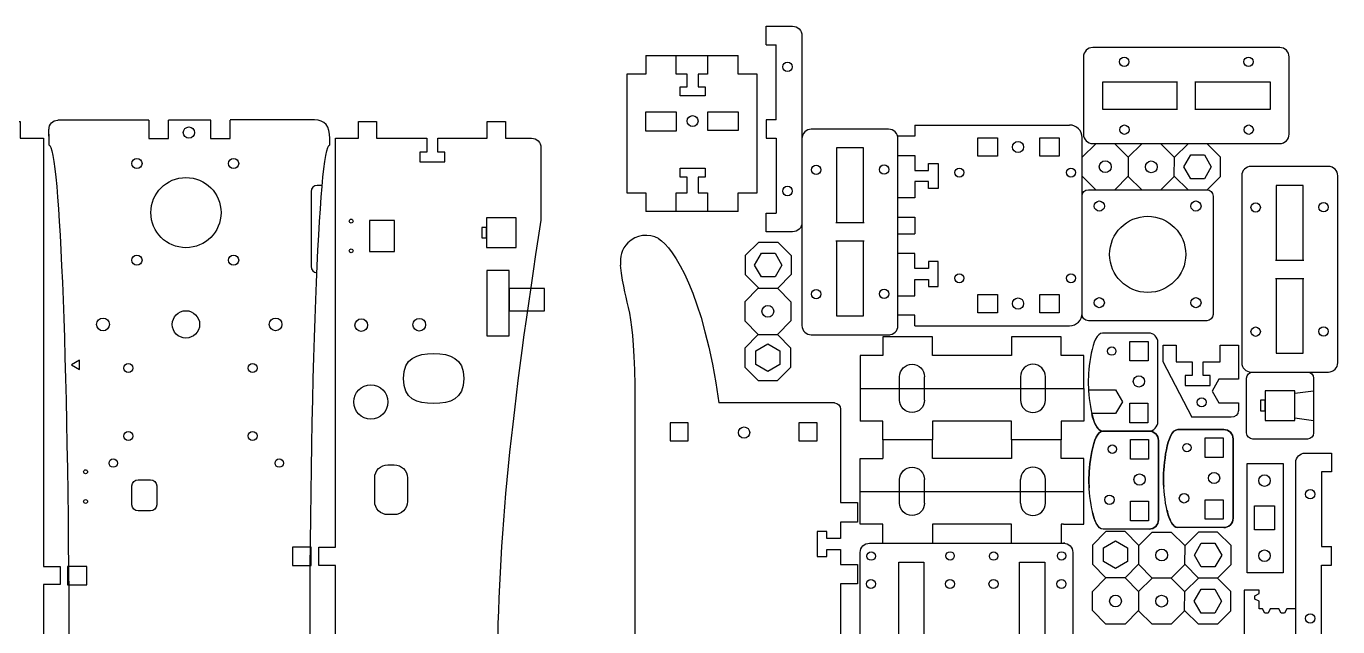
# Model space of a CAD drawing. Extents: x -194 to 677, y 303 to 810.
# Drawn here: x 252.9 to 673.6, y 617.4 to 810 of the extents above; entities that cross this region are included whole.
import ezdxf

# ---------------------------------------------------------------- set-up
doc = ezdxf.new("R2010")
doc.units = 0
doc.header["$MEASUREMENT"] = 0
doc.layers.add('LAYER_1', color=160, linetype='Continuous')

# ---------------------------------------------------------------- blocks, each defined once
blk = doc.blocks.new('AI9-BLK42')
at = {"layer": 'LAYER_1', "color": 7}
blk.add_line((0, -1.112077), (0, 1.112077), dxfattribs=at)
blk = doc.blocks.new('AI9-BLK40')
at = {"layer": 'LAYER_1', "color": 7}
blk.add_open_spline([(-1.41, -1.46), (-1.41, 0.2), (-0.25, 1.46), (1.41, 1.46)], degree=3, dxfattribs=at)
blk = doc.blocks.new('AI9-BLK39')
at = {"layer": 'LAYER_1', "color": 7}
blk.add_open_spline([(30.24, 172.13), (30.24, 172.13), (22.8, 172.13), (22.8, 172.13), (22.8, 172.13), (22.8, 172.13), (22.8, 172.13), (22.8, 172.13), (22.8, 177.52), (22.8, 177.52), (22.8, 177.52), (16.92, 177.52), (16.92, 177.52), (16.92, 177.52), (16.92, 172.15), (16.92, 172.15), (16.92, 172.15), (1.13, 172.13), (1.13, 172.13), (1.13, 172.13), (1.13, 167.7), (1.13, 167.7), (1.13, 167.7), (3.35, 167.7), (3.35, 167.7), (3.35, 167.7), (3.35, 164.57), (3.35, 164.57), (3.35, 164.57), (-4.65, 164.57), (-4.65, 164.57), (-4.65, 164.57), (-4.65, 167.7), (-4.65, 167.7), (-4.65, 167.7), (-2.43, 167.7), (-2.43, 167.7), (-2.43, 167.7), (-2.43, 172.13), (-2.43, 172.13), (-2.43, 172.13), (-18.61, 172.15), (-18.61, 172.15), (-18.61, 172.15), (-18.61, 177.52), (-18.61, 177.52), (-18.61, 177.52), (-24.38, 177.52), (-24.38, 177.52), (-24.38, 177.52), (-24.38, 172.13), (-24.38, 172.13), (-24.38, 172.13), (-32.63, 172.13), (-32.63, 172.13), (-32.63, 172.13), (-32.63, 172.13), (-32.63, 172.13), (-33.43, 172.13), (-34.19, 171.82), (-34.75, 171.26), (-35.32, 170.69), (-35.63, 169.93), (-35.63, 169.13), (-35.63, 169.13), (-35.63, 145.52), (-35.63, 145.52), (-16.96, 26.82), (-16.96, -26.86), (-35.63, -145.56), (-35.63, -145.56), (-35.63, -169.13), (-35.63, -169.13), (-35.63, -169.92), (-35.32, -170.69), (-34.75, -171.25), (-34.19, -171.81), (-33.43, -172.13), (-32.63, -172.13), (-32.63, -172.13), (-24.42, -172.13), (-24.42, -172.13), (-24.42, -172.13), (-24.42, -177.52), (-24.42, -177.52), (-24.42, -177.52), (-18.79, -177.52), (-18.79, -177.52), (-18.79, -177.52), (-18.79, -172.15), (-18.79, -172.15), (-18.79, -172.15), (-2.75, -172.13), (-2.75, -172.13), (-2.75, -172.13), (-2.75, -167.7), (-2.75, -167.7), (-2.75, -167.7), (-4.97, -167.7), (-4.97, -167.7), (-4.97, -167.7), (-4.97, -164.57), (-4.97, -164.57), (-4.97, -164.57), (3.03, -164.57), (3.03, -164.57), (3.03, -164.57), (3.03, -167.7), (3.03, -167.7), (3.03, -167.7), (0.81, -167.7), (0.81, -167.7), (0.81, -167.7), (0.81, -172.13), (0.81, -172.13), (0.81, -172.13), (16.99, -172.15), (16.99, -172.15), (16.99, -172.15), (16.99, -177.52), (16.99, -177.52), (16.99, -177.52), (22.76, -177.52), (22.76, -177.52), (22.76, -177.52), (22.76, -172.13), (22.76, -172.13), (22.76, -172.13), (30.26, -172.13), (30.26, -172.13), (30.26, -172.13), (30.26, -29.92), (30.26, -29.92), (30.26, -29.92), (30.24, -29.92), (30.24, -29.92), (30.24, -29.92), (35.63, -29.92), (35.63, -29.92), (35.63, -29.92), (35.63, -24.03), (35.63, -24.03), (35.63, -24.03), (30.27, -24.03), (30.27, -24.03), (30.27, -24.03), (30.24, 1.03), (30.24, 1.03), (30.24, 1.03), (25.82, 1.03), (25.82, 1.03), (25.82, 1.03), (25.82, -1.19), (25.82, -1.19), (25.82, -1.19), (22.68, -1.19), (22.68, -1.19), (22.68, -1.19), (22.68, 6.81), (22.68, 6.81), (22.68, 6.81), (25.82, 6.81), (25.82, 6.81), (25.82, 6.81), (25.82, 4.59), (25.82, 4.59), (25.82, 4.59), (30.24, 4.59), (30.24, 4.59), (30.24, 4.59), (30.27, 28.98), (30.27, 28.98), (30.27, 28.98), (35.63, 28.98), (35.63, 28.98), (35.63, 28.98), (35.63, 34.74), (35.63, 34.74), (35.63, 34.74), (30.24, 34.74), (30.24, 34.74), (30.24, 34.74), (30.24, 172.13), (30.24, 172.13)], degree=3, knots=[0, 0, 0, 0, 1, 1, 1, 2, 2, 2, 3, 3, 3, 4, 4, 4, 5, 5, 5, 6, 6, 6, 7, 7, 7, 8, 8, 8, 9, 9, 9, 10, 10, 10, 11, 11, 11, 12, 12, 12, 13, 13, 13, 14, 14, 14, 15, 15, 15, 16, 16, 16, 17, 17, 17, 18, 18, 18, 19, 19, 19, 20, 20, 20, 21, 21, 21, 22, 22, 22, 23, 23, 23, 24, 24, 24, 25, 25, 25, 26, 26, 26, 27, 27, 27, 28, 28, 28, 29, 29, 29, 30, 30, 30, 31, 31, 31, 32, 32, 32, 33, 33, 33, 34, 34, 34, 35, 35, 35, 36, 36, 36, 37, 37, 37, 38, 38, 38, 39, 39, 39, 40, 40, 40, 41, 41, 41, 42, 42, 42, 43, 43, 43, 44, 44, 44, 45, 45, 45, 46, 46, 46, 47, 47, 47, 48, 48, 48, 49, 49, 49, 50, 50, 50, 51, 51, 51, 52, 52, 52, 53, 53, 53, 54, 54, 54, 55, 55, 55, 56, 56, 56, 57, 57, 57, 58, 58, 58, 59, 59, 59, 60, 60, 60, 61, 61, 61, 61], dxfattribs=at)
blk = doc.blocks.new('AI9-BLK38')
at = {"layer": 'LAYER_1', "color": 7}
blk.add_open_spline([(-30.26, 172.13), (-30.26, 172.13), (-22.91, 172.13), (-22.91, 172.13), (-22.91, 172.13), (-22.91, 177.51), (-22.91, 177.51), (-22.91, 177.51), (-17.15, 177.51), (-17.15, 177.51), (-17.15, 177.51), (-17.15, 172.15), (-17.15, 172.15), (-17.15, 172.15), (-0.96, 172.12), (-0.96, 172.12), (-0.96, 172.12), (-0.96, 167.7), (-0.96, 167.7), (-0.96, 167.7), (-3.19, 167.7), (-3.19, 167.7), (-3.19, 167.7), (-3.19, 164.56), (-3.19, 164.56), (-3.19, 164.56), (4.81, 164.56), (4.81, 164.56), (4.81, 164.56), (4.81, 167.7), (4.81, 167.7), (4.81, 167.7), (2.59, 167.7), (2.59, 167.7), (2.59, 167.7), (2.59, 172.13), (2.59, 172.13), (2.59, 172.13), (18.39, 172.15), (18.39, 172.15), (18.39, 172.15), (18.39, 177.51), (18.39, 177.51), (18.39, 177.51), (24.27, 177.51), (24.27, 177.51), (24.27, 177.51), (24.27, 172.13), (24.27, 172.13), (24.27, 172.13), (32.63, 172.13), (32.63, 172.13), (34.29, 172.13), (35.63, 170.78), (35.63, 169.13), (35.63, 169.13), (35.63, 145.8), (35.63, 145.8), (16.96, 27.09), (16.96, -26.57), (35.63, -145.27), (35.63, -145.27), (35.63, -169.13), (35.63, -169.13), (35.63, -170.78), (34.29, -172.13), (32.63, -172.13), (32.63, -172.13), (24.54, -172.13), (24.54, -172.13), (24.54, -172.13), (24.54, -177.51), (24.54, -177.51), (24.54, -177.51), (18.77, -177.51), (18.77, -177.51), (18.77, -177.51), (18.77, -172.15), (18.77, -172.15), (18.77, -172.15), (2.59, -172.12), (2.59, -172.12), (2.59, -172.12), (2.59, -167.7), (2.59, -167.7), (2.59, -167.7), (4.81, -167.7), (4.81, -167.7), (4.81, -167.7), (4.81, -164.56), (4.81, -164.56), (4.81, -164.56), (-3.19, -164.56), (-3.19, -164.56), (-3.19, -164.56), (-3.19, -167.7), (-3.19, -167.7), (-3.19, -167.7), (-0.96, -167.7), (-0.96, -167.7), (-0.96, -167.7), (-0.96, -172.13), (-0.96, -172.13), (-0.96, -172.13), (-16.76, -172.15), (-16.76, -172.15), (-16.76, -172.15), (-16.76, -177.51), (-16.76, -177.51), (-16.76, -177.51), (-22.64, -177.51), (-22.64, -177.51), (-22.64, -177.51), (-22.64, -172.13), (-22.64, -172.13), (-22.64, -172.13), (-30.26, -172.13), (-30.26, -172.13), (-30.26, -172.13), (-30.26, -23.01), (-30.26, -23.01), (-30.26, -23.01), (-30.24, -23.01), (-30.24, -23.01), (-30.24, -23.01), (-35.63, -23.01), (-35.63, -23.01), (-35.63, -23.01), (-35.63, -17.25), (-35.63, -17.25), (-35.63, -17.25), (-30.26, -17.25), (-30.26, -17.25), (-30.26, -17.25), (-30.24, 6.45), (-30.24, 6.45), (-30.24, 6.45), (-25.81, 6.45), (-25.81, 6.45), (-25.81, 6.45), (-25.81, 4.23), (-25.81, 4.23), (-25.81, 4.23), (-22.68, 4.23), (-22.68, 4.23), (-22.68, 4.23), (-22.68, 12.23), (-22.68, 12.23), (-22.68, 12.23), (-25.81, 12.23), (-25.81, 12.23), (-25.81, 12.23), (-25.81, 10.01), (-25.81, 10.01), (-25.81, 10.01), (-30.24, 10.01), (-30.24, 10.01), (-30.24, 10.01), (-30.26, 35.06), (-30.26, 35.06), (-30.26, 35.06), (-35.63, 35.06), (-35.63, 35.06), (-35.63, 35.06), (-35.63, 40.94), (-35.63, 40.94), (-35.63, 40.94), (-30.24, 40.94), (-30.24, 40.94), (-30.24, 40.94), (-30.24, 172.13), (-30.24, 172.13)], degree=3, knots=[0, 0, 0, 0, 1, 1, 1, 2, 2, 2, 3, 3, 3, 4, 4, 4, 5, 5, 5, 6, 6, 6, 7, 7, 7, 8, 8, 8, 9, 9, 9, 10, 10, 10, 11, 11, 11, 12, 12, 12, 13, 13, 13, 14, 14, 14, 15, 15, 15, 16, 16, 16, 17, 17, 17, 18, 18, 18, 19, 19, 19, 20, 20, 20, 21, 21, 21, 22, 22, 22, 23, 23, 23, 24, 24, 24, 25, 25, 25, 26, 26, 26, 27, 27, 27, 28, 28, 28, 29, 29, 29, 30, 30, 30, 31, 31, 31, 32, 32, 32, 33, 33, 33, 34, 34, 34, 35, 35, 35, 36, 36, 36, 37, 37, 37, 38, 38, 38, 39, 39, 39, 40, 40, 40, 41, 41, 41, 42, 42, 42, 43, 43, 43, 44, 44, 44, 45, 45, 45, 46, 46, 46, 47, 47, 47, 48, 48, 48, 49, 49, 49, 50, 50, 50, 51, 51, 51, 52, 52, 52, 53, 53, 53, 54, 54, 54, 55, 55, 55, 56, 56, 56, 57, 57, 57, 57], dxfattribs=at)
blk = doc.blocks.new('AI9-BLK37')
at = {"layer": 'LAYER_1', "color": 7}
blk.add_lwpolyline([(-3.146406, 2.924886), (-3.146406, -2.924886), (3.146406, -2.924886), (3.146406, 2.924886)], dxfattribs=at)
blk = doc.blocks.new('AI9-BLK36')
at = {"layer": 'LAYER_1', "color": 7}
blk.add_lwpolyline([(-3.128147, 2.924886), (-3.128147, -2.924886), (3.128147, -2.924886), (3.128147, 2.924886)], dxfattribs=at)
blk = doc.blocks.new('AI9-BLK33')
at = {"layer": 'LAYER_1', "color": 1}
for centre in [(0, 16.950559), (0, -16.950559)]:
    blk.add_circle(centre, 1.449868, dxfattribs=at)
blk = doc.blocks.new('AI9-BLK6')
at = {"layer": 'LAYER_1', "color": 1}
blk.add_open_spline([(0, 12.21), (-6.75, 12.21), (-12.21, 6.75), (-12.21, 0), (-12.21, -6.75), (-6.75, -12.21), (0, -12.21), (6.75, -12.21), (12.21, -6.75), (12.21, 0), (12.21, 6.75), (6.75, 12.21), (0, 12.21), (0, 12.21), (0, 12.21), (0, 12.21)], degree=3, knots=[0, 0, 0, 0, 1, 1, 1, 2, 2, 2, 3, 3, 3, 4, 4, 4, 5, 5, 5, 5], dxfattribs=at)
blk = doc.blocks.new('AI9-BLK5')
at = {"layer": 'LAYER_1', "color": 1}
blk.add_open_spline([(0, 1.63), (-0.9, 1.63), (-1.63, 0.9), (-1.63, 0), (-1.63, -0.9), (-0.9, -1.63), (0, -1.63), (0.9, -1.63), (1.63, -0.9), (1.63, 0), (1.63, 0.9), (0.9, 1.63), (0, 1.63), (0, 1.63), (0, 1.63), (0, 1.63)], degree=3, knots=[0, 0, 0, 0, 1, 1, 1, 2, 2, 2, 3, 3, 3, 4, 4, 4, 5, 5, 5, 5], dxfattribs=at)
blk = doc.blocks.new('AI9-BLK4')
at = {"layer": 'LAYER_1', "color": 1}
blk.add_open_spline([(0, 1.62), (-0.9, 1.62), (-1.62, 0.9), (-1.62, 0), (-1.62, -0.9), (-0.9, -1.62), (0, -1.62), (0.9, -1.62), (1.62, -0.9), (1.62, 0), (1.62, 0.9), (0.9, 1.62), (0, 1.62), (0, 1.62), (0, 1.62), (0, 1.62)], degree=3, knots=[0, 0, 0, 0, 1, 1, 1, 2, 2, 2, 3, 3, 3, 4, 4, 4, 5, 5, 5, 5], dxfattribs=at)
blk = doc.blocks.new('AI9-BLK3')
at = {"layer": 'LAYER_1', "color": 1}
blk.add_open_spline([(0, 1.62), (-0.9, 1.62), (-1.62, 0.9), (-1.62, 0), (-1.62, -0.9), (-0.9, -1.62), (0, -1.62), (0.9, -1.62), (1.62, -0.9), (1.62, 0), (1.62, 0.9), (0.9, 1.62), (0, 1.62), (0, 1.62), (0, 1.62), (0, 1.62)], degree=3, knots=[0, 0, 0, 0, 1, 1, 1, 2, 2, 2, 3, 3, 3, 4, 4, 4, 5, 5, 5, 5], dxfattribs=at)
blk = doc.blocks.new('AI9-BLK2')
at = {"layer": 'LAYER_1', "color": 1}
blk.add_open_spline([(0, 1.63), (-0.9, 1.63), (-1.63, 0.9), (-1.63, 0), (-1.63, -0.9), (-0.9, -1.63), (0, -1.63), (0.9, -1.63), (1.63, -0.9), (1.63, 0), (1.63, 0.9), (0.9, 1.63), (0, 1.63), (0, 1.63), (0, 1.63), (0, 1.63)], degree=3, knots=[0, 0, 0, 0, 1, 1, 1, 2, 2, 2, 3, 3, 3, 4, 4, 4, 5, 5, 5, 5], dxfattribs=at)

msp = doc.modelspace()

# ---------------------------------------------------------------- linework, layer by layer
at = {"layer": 'LAYER_1', "color": 7}
for p, q in [((490.29, 804.03), (493.48, 804.03)), ((493.48, 780.03), (493.48, 804.03)), ((501.76, 807.04), (501.76, 774)), ((451.69, 800.62), (481.28, 800.62)), ((292.25, 779.88), (263.05, 779.88)), ((312.1, 779.9), (298.54, 779.9)), ((345.39, 779.97), (318.35, 779.97)), ((490.29, 780.03), (490.29, 774.08)), ((493.48, 780.03), (490.3, 780.03)), ((537.92, 778.33), (537.92, 774.82)), ((537.92, 778.33), (587.63, 778.33)), ((260.22, 775.42), (260.22, 771.95)), ((537.92, 774.82), (532.57, 774.82)), ((490.29, 774.08), (493.48, 774.08)), ((591.65, 768.02), (595.98, 772.35)), ((602.1, 772.35), (606.43, 768.02)), ((606.43, 767.98), (610.76, 772.31)), ((616.88, 772.31), (621.21, 767.98)), ((621.29, 767.98), (625.62, 772.31)), ((631.74, 772.31), (636.07, 767.98)), ((606.43, 767.98), (606.43, 761.9)), ((621.21, 761.86), (621.29, 767.98)), ((636.07, 761.86), (636.07, 767.98)), ((595.98, 757.57), (591.65, 761.9)), ((606.43, 761.9), (602.1, 757.57)), ((610.76, 757.53), (606.43, 761.86)), ((621.21, 761.86), (616.88, 757.53)), ((625.62, 757.53), (621.29, 761.86)), ((636.07, 761.86), (631.74, 757.53)), ((347.87, 758.97), (346.29, 758.97)), ((481.28, 750.62), (481.28, 756.62)), ((481.28, 750.62), (451.69, 750.62)), ((490.29, 750.08), (493.48, 750.08)), ((532.57, 748.74), (537.92, 748.74)), ((537.92, 748.74), (537.92, 743.45)), ((532.57, 743.45), (537.92, 743.45)), ((483.56, 736.46), (483.56, 730.34)), ((487.89, 726.01), (483.56, 730.34)), ((483.44, 721.64), (483.44, 715.52)), ((487.77, 711.19), (483.44, 715.52)), ((537.92, 717.3), (532.57, 717.3)), ((537.92, 713.96), (537.92, 717.3)), ((483.44, 706.78), (487.77, 711.11)), ((487.77, 711.19), (493.89, 711.11)), ((483.44, 706.78), (483.44, 700.66)), ((527.66, 704.36), (520.42, 704.36)), ((520.42, 704.36), (520.42, 683.34)), ((487.77, 696.33), (483.44, 700.66)), ((487.77, 696.33), (493.89, 696.33)), ((512.18, 689.21), (475.08, 689.21)), ((514.16, 687.21), (514.16, 657.2)), ((641.74, 686.61), (641.76, 686.62)), ((527.66, 683.34), (520.42, 683.34)), ((671.65, 673.09), (671.65, 667.08)), ((520.42, 660.82), (592.18, 660.82)), ((605.41, 647.89), (599.29, 647.89)), ((605.41, 647.89), (609.74, 643.56)), ((624.56, 637.32), (624.64, 643.44)), ((639.42, 637.32), (639.42, 643.44)), ((671.65, 637.13), (671.65, 643.08)), ((609.74, 637.44), (605.41, 633.11)), ((624.56, 637.32), (620.23, 632.99)), ((628.97, 632.99), (624.64, 637.32)), ((639.42, 637.32), (635.1, 632.99)), ((514.18, 631.1), (514.18, 601.1)), ((605.41, 633.03), (599.29, 633.11)), ((605.41, 633.03), (609.74, 628.7)), ((609.74, 628.66), (614.07, 632.99)), ((620.19, 632.99), (614.11, 632.99)), ((620.19, 632.99), (624.52, 628.66)), ((624.6, 628.66), (628.93, 632.99)), ((635.06, 632.99), (628.97, 632.99)), ((635.06, 632.99), (639.38, 628.66)), ((609.74, 628.66), (609.74, 622.57)), ((624.52, 622.53), (624.6, 628.66)), ((639.38, 622.53), (639.38, 628.66))]:
    msp.add_line(p, q, dxfattribs=at)
at = {"layer": 'LAYER_1', "color": 1}
for p, q in [((622.14, 783.23), (622.14, 792.34)), ((628.02, 783.23), (628.02, 792.34)), ((521.72, 746.99), (512.61, 746.99)), ((521.72, 741.11), (512.61, 741.11)), ((653.68, 734.97), (662.79, 734.97)), ((653.68, 729.1), (662.79, 729.1)), ((571.84, 697.6), (571.84, 690.1)), ((520.42, 693.85), (592.18, 693.85)), ((659.88, 692.28), (665.89, 693.07)), ((659.88, 684.37), (665.89, 683.58))]:
    msp.add_line(p, q, dxfattribs=at)
at = {"layer": 'LAYER_1', "color": 158}
msp.add_line((643.66, 629.08), (643.66, 612.08), dxfattribs=at)
at = {"layer": 'LAYER_1', "color": 7}
for points in [[(451.69, 800.62), (451.69, 794.62), (445.61, 794.62), (445.61, 756.62), (451.69, 756.62), (451.69, 750.62)], [(471.44, 800.62), (471.44, 794.62), (468.47, 794.62), (468.47, 790.62), (470.69, 790.62), (470.69, 787.7), (468.47, 787.7), (468.47, 787.7), (464.91, 787.7), (464.91, 787.7), (462.69, 787.7), (462.69, 790.62), (464.91, 790.62), (464.91, 794.62), (461.42, 794.62), (461.42, 800.62)], [(481.28, 756.62), (487.44, 756.62), (487.44, 794.62), (481.28, 794.62), (481.28, 800.62)], [(493.48, 774.08), (493.48, 750.08), (493.48, 750.08)], [(532.57, 768.53), (532.57, 768.53), (537.92, 768.53), (537.92, 763.74), (542.36, 763.74), (542.36, 765.96), (545.49, 765.96), (545.49, 757.96), (542.36, 757.96), (542.36, 760.18), (537.92, 760.18), (537.92, 754.98), (532.57, 754.98)], [(461.42, 750.62), (461.42, 756.62), (464.91, 756.62), (464.91, 761.62), (462.69, 761.62), (462.69, 764.54), (464.91, 764.54), (464.91, 764.54), (468.47, 764.54), (468.47, 764.54), (470.69, 764.54), (470.69, 761.62), (468.47, 761.62), (468.47, 756.62), (471.44, 756.62), (471.43, 750.62)], [(483.56, 736.46), (487.89, 740.79), (494.01, 740.79), (498.34, 736.46), (498.34, 730.34), (494.01, 726.01)], [(532.57, 723.56), (537.92, 723.56), (537.92, 728.76), (542.36, 728.76), (542.36, 726.54), (545.49, 726.54), (545.49, 734.54), (542.36, 734.54), (542.36, 732.32), (537.92, 732.32), (537.92, 737.11), (532.57, 737.11)], [(483.44, 721.64), (487.77, 725.97), (493.89, 725.97), (498.22, 721.64), (498.22, 715.52), (493.89, 711.19)], [(493.89, 696.33), (498.22, 700.66), (498.22, 706.78), (493.89, 711.11)], [(585.66, 704.36), (584.96, 704.36), (584.96, 710.36), (568.96, 710.36), (568.96, 704.36), (543.63, 704.36), (543.63, 710.36), (527.66, 710.36), (527.66, 704.36), (527.66, 704.36)], [(617.6, 702.38), (617.6, 707.74), (621.85, 707.74), (621.85, 702.38), (626.89, 702.38), (626.89, 697.95), (624.67, 697.95), (624.67, 694.81), (632.67, 694.81), (632.67, 697.95), (630.44, 697.95), (630.44, 702.38), (635.87, 702.38), (635.87, 707.74), (641.82, 707.74), (641.82, 696.8), (641.76, 696.8), (635.53, 696.8), (633.32, 692.99), (635.53, 689.18), (641.76, 689.18), (641.76, 686.63)], [(592.18, 693.85), (592.18, 704.36), (585.66, 704.36)], [(592.18, 693.84), (592.18, 683.33), (585.66, 683.34)], [(585.66, 683.34), (584.96, 683.33), (584.96, 677.33), (568.96, 677.33), (568.96, 683.33), (543.63, 683.33), (543.63, 677.33), (527.66, 677.33), (527.66, 683.34), (527.66, 683.34)], [(527.66, 677.33), (527.66, 671.33), (527.66, 671.33)], [(568.96, 677.33), (568.96, 671.33), (543.63, 671.33), (543.63, 677.33)], [(585.66, 650.31), (592.18, 650.31), (592.18, 660.82), (592.18, 660.82), (592.18, 671.33), (585.66, 671.33), (584.96, 671.33), (584.96, 677.33)], [(527.66, 650.31), (520.42, 650.31), (520.42, 660.82), (520.42, 671.33), (527.66, 671.33)], [(671.65, 667.08), (668.45, 667.08), (668.45, 643.08), (671.65, 643.08)], [(514.18, 657.2), (519.54, 657.2), (519.54, 650.95), (514.18, 650.95), (514.18, 645.74), (509.75, 645.74), (509.75, 647.96), (506.62, 647.96), (506.62, 639.97), (509.75, 639.97), (509.75, 642.19), (514.18, 642.18), (514.18, 637.4), (519.54, 637.4), (519.54, 631.1), (514.18, 631.1)], [(527.66, 644.31), (527.66, 650.31), (527.66, 650.31)], [(568.96, 644.31), (568.96, 650.31), (543.63, 650.31), (543.63, 644.31)], [(585.66, 650.31), (584.96, 650.31), (584.96, 644.31)], [(599.29, 647.89), (594.96, 643.56), (594.96, 637.44), (599.29, 633.11)], [(614.11, 632.99), (609.78, 637.32), (609.78, 643.44), (614.11, 647.77), (620.23, 647.77), (624.56, 643.44)], [(639.42, 643.44), (635.1, 647.77), (628.97, 647.77), (624.64, 643.44)], [(671.65, 613.13), (668.46, 613.13), (668.46, 637.13), (671.65, 637.13)], [(609.74, 622.57), (605.41, 618.25), (599.29, 618.25), (594.96, 622.57), (594.96, 628.7), (599.29, 633.03)], [(649.51, 623.12), (648.45, 623.12), (648.45, 625.54), (648.42, 625.54), (647.08, 626.19), (647.08, 627.34), (648.43, 628.02), (648.43, 629.08), (648.45, 629.08), (643.66, 629.08)], [(654.76, 623.11), (651.99, 623.11), (651.34, 621.77), (650.19, 621.77), (649.51, 623.12)], [(660.17, 623.11), (657.25, 623.11), (656.59, 621.77), (655.44, 621.77), (654.76, 623.12)], [(624.52, 622.53), (620.19, 618.2), (614.07, 618.2), (609.74, 622.53)], [(639.38, 622.53), (635.06, 618.21), (628.93, 618.21), (624.6, 622.53)]]:
    msp.add_lwpolyline(points, dxfattribs=at)
at = {"layer": 'LAYER_1', "color": 1}
for points in [[(622.05, 792.09), (598.14, 792.09), (598.14, 783.48), (622.14, 783.48)], [(628.02, 783.48), (652.02, 783.48), (652.02, 792.09), (627.96, 792.09)], [(521.47, 746.99), (521.47, 770.99), (512.86, 770.99), (512.86, 746.93)], [(662.54, 735.07), (662.54, 758.97), (653.93, 758.97), (653.93, 734.97)], [(512.86, 741.02), (512.86, 717.11), (521.47, 717.11), (521.47, 741.11)], [(653.93, 729.1), (653.93, 705.1), (662.54, 705.1), (662.54, 729.15)], [(270.03, 702.88), (267.43, 701.38), (270.03, 699.88), (270.03, 702.88)], [(541.09, 690.1), (541.09, 693.85), (541.09, 697.6)], [(593.69, 693.37), (602.39, 693.37), (604.59, 689.56), (602.39, 685.75), (594.8, 685.75)], [(541.09, 657.07), (541.09, 660.82), (541.09, 664.57)], [(571.84, 657.07), (571.84, 660.82), (571.84, 664.57)]]:
    msp.add_lwpolyline(points, dxfattribs=at)
for points in [[(461.42, 782.61), (461.42, 776.42), (451.69, 776.42), (451.69, 782.61)], [(481.28, 782.61), (481.28, 776.61), (471.54, 776.61), (471.54, 782.61)], [(564.51, 768.37), (558.22, 768.37), (558.22, 774.22), (564.51, 774.22)], [(584.32, 768.36), (578.07, 768.36), (578.07, 774.21), (584.32, 774.21)], [(630.88, 768.73), (633.08, 764.92), (630.88, 761.11), (626.48, 761.11), (624.28, 764.92), (626.48, 768.73)], [(363.01, 737.73), (371.01, 737.73), (371.01, 747.73), (363.01, 747.73)], [(399.09, 745.5), (399.09, 742.1), (400.59, 742.1), (400.59, 745.5)], [(400.59, 748.55), (400.59, 739.05), (410.09, 739.05), (410.09, 748.55)], [(493.15, 737.21), (495.35, 733.4), (493.15, 729.59), (488.75, 729.59), (486.55, 733.4), (488.75, 737.21)], [(400.66, 731.72), (400.66, 710.72), (407.89, 710.72), (407.89, 731.72)], [(407.89, 725.94), (407.89, 718.75), (419.22, 718.75), (419.22, 725.94)], [(564.51, 718.13), (558.22, 718.13), (558.22, 723.98), (564.51, 723.98)], [(584.32, 718.12), (578.07, 718.12), (578.07, 723.97), (584.32, 723.97)], [(494.64, 701.52), (490.83, 699.32), (487.02, 701.52), (487.02, 705.92), (490.83, 708.12), (494.64, 705.92)], [(606.93, 702.64), (606.93, 708.93), (612.78, 708.93), (612.78, 702.64)], [(648.88, 690.03), (648.88, 686.63), (650.38, 686.63), (650.38, 690.03)], [(650.38, 693.08), (650.38, 683.58), (659.88, 683.58), (659.88, 693.08)], [(606.91, 682.83), (606.91, 689.09), (612.76, 689.09), (612.76, 682.83)], [(459.48, 682.81), (459.48, 677.06), (465.25, 677.06), (465.25, 682.81)], [(500.76, 682.81), (500.76, 677.06), (506.64, 677.06), (506.64, 682.81)], [(607.13, 671.19), (607.13, 677.48), (612.97, 677.48), (612.97, 671.19)], [(631.06, 671.67), (631.06, 677.96), (636.91, 677.96), (636.91, 671.67)], [(607.11, 651.38), (607.11, 657.63), (612.96, 657.63), (612.96, 651.38)], [(631.05, 651.86), (631.05, 658.11), (636.9, 658.11), (636.9, 651.86)], [(646.92, 656.22), (653.32, 656.22), (653.32, 648.47), (646.92, 648.47)], [(598.54, 642.7), (602.35, 644.9), (606.16, 642.7), (606.16, 638.3), (602.35, 636.1), (598.54, 638.3)], [(634.23, 644.19), (636.43, 640.38), (634.23, 636.57), (629.83, 636.57), (627.63, 640.38), (629.83, 644.19)], [(344.34, 642.94), (338.34, 642.94), (338.34, 637.06), (344.34, 637.06)], [(272.37, 636.69), (266.12, 636.69), (266.12, 630.81), (272.37, 630.81)], [(540.9, 638.12), (540.9, 590.12), (532.79, 590.12), (532.79, 638.12)], [(579.65, 638.12), (579.65, 590.12), (571.55, 590.12), (571.55, 638.12)], [(634.19, 629.41), (636.39, 625.6), (634.19, 621.79), (629.79, 621.79), (627.59, 625.6), (629.79, 629.41)]]:
    msp.add_lwpolyline(points, close=True, dxfattribs=at)
at = {"layer": 'LAYER_1', "color": 158}
msp.add_lwpolyline([(644.6, 634.64), (644.6, 669.79), (656.12, 669.79), (656.12, 634.64)], close=True, dxfattribs=at)
at = {"layer": 'LAYER_1', "color": 1}
for centre, radius in [((605.16, 798.64), 1.5), ((645, 798.64), 1.5), ((497.12, 797.01), 1.54), ((466.69, 779.61), 1.75), ((605.22, 776.85), 1.5), ((645.06, 776.85), 1.5), ((571.08, 771.29), 1.8), ((599.04, 764.96), 1.9), ((613.82, 764.92), 1.9), ((506.32, 763.97), 1.5), ((528.1, 764.03), 1.5), ((588.05, 763.09), 1.45), ((497.12, 757.16), 1.54), ((647.3, 751.9), 1.5), ((669.08, 751.96), 1.5), ((357.17, 747.52), 0.625), ((357.17, 737.99), 0.625), ((588.05, 729.2), 1.45), ((506.32, 724.12), 1.5), ((528.1, 724.19), 1.5), ((490.83, 718.58), 1.9), ((571.08, 721.05), 1.8), ((304.17, 714.39), 4.39), ((647.3, 712.05), 1.5), ((669.08, 712.12), 1.5), ((601.13, 705.81), 1.35), ((285.68, 700.38), 1.45), ((325.53, 700.38), 1.45), ((363.47, 689.49), 5.5), ((609.84, 696.07), 1.8), ((629.95, 689.38), 1.45), ((285.68, 678.55), 1.45), ((325.53, 678.6), 1.45), ((483.21, 679.68), 1.8), ((601.33, 674.36), 1.35), ((625.26, 674.84), 1.35), ((280.85, 669.89), 1.35), ((334.11, 669.88), 1.35), ((271.98, 667.1), 0.625), ((610.04, 664.62), 1.8), ((633.98, 665.1), 1.8), ((650.12, 664.27), 1.85), ((664.81, 659.9), 1.5), ((271.98, 657.57), 0.625), ((600.39, 658.11), 1.51), ((624.32, 658.59), 1.51), ((523.96, 640.05), 1.35), ((549.28, 640.12), 1.35), ((563.25, 640.06), 1.35), ((585.06, 640.12), 1.35), ((617.17, 640.38), 1.9), ((650.12, 640.17), 1.85), ((523.87, 631.1), 1.45), ((549.24, 631.11), 1.45), ((563.21, 631.11), 1.45), ((585.01, 631.1), 1.45), ((602.35, 625.64), 1.9), ((617.13, 625.6), 1.9), ((664.81, 620.06), 1.5)]:
    msp.add_circle(centre, radius, dxfattribs=at)
at = {"layer": 'LAYER_1', "color": 7}
for points, knots in [([(490.29, 804.03), (490.29, 804.03), (490.29, 810.04), (490.29, 810.04), (490.29, 810.04), (498.76, 810.04), (498.76, 810.04), (500.42, 810.04), (501.76, 808.69), (501.76, 807.04)], [0, 0, 0, 0, 1, 1, 1, 2, 2, 2, 3, 3, 3, 3]), ([(592.06, 775.39), (592.06, 773.73), (593.4, 772.39), (595.06, 772.39), (595.06, 772.39), (655.03, 772.39), (655.03, 772.39), (656.68, 772.39), (658.03, 773.73), (658.03, 775.39), (658.03, 775.39), (658.03, 800.19), (658.03, 800.19), (658.03, 801.85), (656.68, 803.19), (655.03, 803.19), (655.03, 803.19), (595.06, 803.19), (595.06, 803.19), (593.4, 803.19), (592.06, 801.85), (592.06, 800.19), (592.06, 800.19), (592.06, 775), (592.06, 775)], [0, 0, 0, 0, 1, 1, 1, 2, 2, 2, 3, 3, 3, 4, 4, 4, 5, 5, 5, 6, 6, 6, 7, 7, 7, 8, 8, 8, 8]), ([(350.34, 430.03), (350.34, 430.03), (350.34, 432.03), (350.34, 432.03), (346.8, 432.03), (343.93, 508.01), (343.93, 601.97), (343.93, 695.94), (346.79, 771.97), (350.33, 771.97), (350.33, 771.97), (350.34, 773.97), (350.34, 773.97), (350.34, 778.01), (348.71, 779.97), (345.4, 779.97)], [0, 0, 0, 0, 1, 1, 1, 2, 2, 2, 3, 3, 3, 4, 4, 4, 5, 5, 5, 5]), ([(529.57, 711.03), (531.23, 711.03), (532.57, 712.37), (532.57, 714.03), (532.57, 714.03), (532.57, 774), (532.57, 774), (532.57, 775.65), (531.22, 777), (529.57, 777), (529.57, 777), (504.76, 777), (504.76, 777), (503.11, 777), (501.76, 775.65), (501.76, 774), (501.76, 774), (501.77, 714.03), (501.77, 714.03), (501.77, 712.37), (503.11, 711.03), (504.77, 711.03), (504.77, 711.03), (529.95, 711.03), (529.95, 711.03)], [0, 0, 0, 0, 1, 1, 1, 2, 2, 2, 3, 3, 3, 4, 4, 4, 5, 5, 5, 6, 6, 6, 7, 7, 7, 8, 8, 8, 8]), ([(537.92, 713.96), (537.92, 713.96), (587.63, 713.96), (587.63, 713.96), (589.85, 713.96), (591.65, 715.76), (591.65, 717.97), (591.65, 717.97), (591.65, 774.31), (591.65, 774.31)], [0, 0, 0, 0, 1, 1, 1, 2, 2, 2, 3, 3, 3, 3]), ([(260.22, 771.97), (263.76, 771.97), (266.62, 695.94), (266.62, 601.97), (266.62, 601.97), (266.62, 602.03), (266.62, 602.03), (266.62, 508.07), (263.76, 432.03), (260.22, 432.03), (260.22, 432.03), (260.22, 428.22), (260.22, 428.22)], [0, 0, 0, 0, 1, 1, 1, 2, 2, 2, 3, 3, 3, 4, 4, 4, 4]), ([(645.83, 765.05), (644.18, 765.05), (642.83, 763.71), (642.83, 762.05), (642.83, 762.05), (642.83, 702.09), (642.83, 702.09), (642.83, 700.43), (644.18, 699.09), (645.83, 699.09), (645.83, 699.09), (670.64, 699.09), (670.64, 699.09), (672.29, 699.09), (673.64, 700.43), (673.64, 702.09), (673.64, 702.09), (673.64, 762.05), (673.64, 762.05), (673.64, 763.71), (672.29, 765.05), (670.64, 765.05), (670.64, 765.05), (645.45, 765.05), (645.45, 765.05)], [0, 0, 0, 0, 1, 1, 1, 2, 2, 2, 3, 3, 3, 4, 4, 4, 5, 5, 5, 6, 6, 6, 7, 7, 7, 8, 8, 8, 8]), ([(591.65, 755.57), (591.65, 756.67), (592.54, 757.57), (593.65, 757.57), (593.65, 757.57), (631.65, 757.57), (631.65, 757.57), (632.75, 757.57), (633.65, 756.67), (633.65, 755.57), (633.65, 755.57), (633.65, 717.57), (633.65, 717.57), (633.65, 716.46), (632.75, 715.57), (631.65, 715.57), (631.65, 715.57), (593.65, 715.57), (593.65, 715.57), (592.54, 715.57), (591.65, 716.46), (591.65, 717.57)], [0, 0, 0, 0, 1, 1, 1, 2, 2, 2, 3, 3, 3, 4, 4, 4, 5, 5, 5, 6, 6, 6, 7, 7, 7, 7]), ([(501.77, 747.07), (501.77, 745.41), (500.42, 744.07), (498.77, 744.07), (498.77, 744.07), (490.29, 744.07), (490.29, 744.07), (490.29, 744.07), (490.29, 750.08), (490.29, 750.08)], [0, 0, 0, 0, 1, 1, 1, 2, 2, 2, 3, 3, 3, 3]), ([(455.75, 741.92), (452.6, 743.65), (448.57, 743.18), (445.92, 740.53), (443.97, 738.58), (443.2, 735.91), (443.6, 733.38)], [0, 0, 0, 0, 1, 1, 1, 2, 2, 2, 2]), ([(443.6, 554.92), (445.09, 569.59), (448.3, 566.73), (448.3, 599.1), (448.3, 599.1), (448.3, 645.19), (448.3, 645.19), (448.3, 645.19), (448.3, 646.64), (448.3, 646.64), (448.3, 646.64), (448.3, 689.21), (448.3, 689.21), (448.3, 721.57), (445.09, 718.72), (443.6, 733.38)], [0, 0, 0, 0, 1, 1, 1, 2, 2, 2, 3, 3, 3, 4, 4, 4, 5, 5, 5, 5]), ([(612.91, 711.61), (614.58, 711.61), (615.93, 710.26), (615.93, 708.6), (615.93, 708.6), (615.93, 683.17), (615.93, 683.17), (615.93, 682.37), (615.61, 681.6), (615.04, 681.04), (614.48, 680.47), (613.71, 680.16), (612.91, 680.16), (612.91, 680.16), (598.19, 680.16), (598.19, 680.16), (594.58, 680.16), (593.59, 692.28), (593.59, 695.88), (593.59, 699.49), (594.58, 711.61), (598.19, 711.61), (598.19, 711.61), (612.91, 711.61), (612.91, 711.61)], [0, 0, 0, 0, 1, 1, 1, 2, 2, 2, 3, 3, 3, 4, 4, 4, 5, 5, 5, 6, 6, 6, 7, 7, 7, 8, 8, 8, 8]), ([(641.74, 686.61), (641.74, 685.51), (640.59, 684.61), (639.49, 684.61), (639.49, 684.61), (626.96, 684.61), (626.96, 684.61), (626.96, 684.61), (626.96, 684.53), (626.96, 684.53), (626.96, 684.53), (617.6, 702.38), (617.6, 702.38)], [0, 0, 0, 0, 1, 1, 1, 2, 2, 2, 3, 3, 3, 4, 4, 4, 4]), ([(663.89, 699.09), (665, 699.09), (665.89, 698.19), (665.89, 697.09), (665.89, 697.09), (665.89, 679.57), (665.89, 679.57), (665.89, 678.46), (665, 677.57), (663.89, 677.57), (663.89, 677.57), (646.37, 677.57), (646.37, 677.57), (645.27, 677.57), (644.37, 678.46), (644.37, 679.57), (644.37, 679.57), (644.37, 697.09), (644.37, 697.09), (644.37, 698.19), (645.27, 699.09), (646.37, 699.09)], [0, 0, 0, 0, 1, 1, 1, 2, 2, 2, 3, 3, 3, 4, 4, 4, 5, 5, 5, 6, 6, 6, 7, 7, 7, 7]), ([(598.38, 680.16), (594.78, 680.16), (593.79, 668.03), (593.79, 664.43), (593.79, 660.82), (594.78, 648.7), (598.38, 648.7), (598.38, 648.7), (613.11, 648.7), (613.11, 648.7), (613.91, 648.7), (614.68, 649.02), (615.24, 649.58), (615.81, 650.15), (616.13, 650.91), (616.13, 651.71), (616.13, 651.71), (616.13, 677.14), (616.13, 677.14), (616.13, 678.8), (614.77, 680.16), (613.11, 680.16), (613.11, 680.16), (598.38, 680.16), (598.38, 680.16)], [0, 0, 0, 0, 1, 1, 1, 2, 2, 2, 3, 3, 3, 4, 4, 4, 5, 5, 5, 6, 6, 6, 7, 7, 7, 8, 8, 8, 8]), ([(613.11, 648.7), (613.91, 648.7), (614.68, 649.02), (615.24, 649.58), (615.81, 650.15), (616.13, 650.91), (616.13, 651.71), (616.13, 651.71), (616.13, 677.14), (616.13, 677.14), (616.13, 678.8), (614.77, 680.16), (613.11, 680.16), (613.11, 680.16), (598.38, 680.16), (598.38, 680.16), (594.78, 680.16), (593.79, 668.03), (593.79, 664.43), (593.79, 663.81), (593.82, 662.94), (593.89, 661.92)], [0, 0, 0, 0, 1, 1, 1, 2, 2, 2, 3, 3, 3, 4, 4, 4, 5, 5, 5, 6, 6, 6, 7, 7, 7, 7]), ([(622.32, 680.64), (618.71, 680.64), (617.73, 668.52), (617.73, 664.91), (617.73, 661.3), (618.71, 649.18), (622.32, 649.18), (622.32, 649.18), (637.05, 649.18), (637.05, 649.18), (637.85, 649.18), (638.61, 649.5), (639.18, 650.06), (639.74, 650.63), (640.06, 651.4), (640.06, 652.2), (640.06, 652.2), (640.06, 677.62), (640.06, 677.62), (640.06, 679.29), (638.71, 680.64), (637.05, 680.64), (637.05, 680.64), (622.32, 680.64), (622.32, 680.64)], [0, 0, 0, 0, 1, 1, 1, 2, 2, 2, 3, 3, 3, 4, 4, 4, 5, 5, 5, 6, 6, 6, 7, 7, 7, 8, 8, 8, 8]), ([(637.05, 649.18), (637.85, 649.18), (638.61, 649.5), (639.18, 650.06), (639.74, 650.63), (640.06, 651.4), (640.06, 652.2), (640.06, 652.2), (640.06, 677.62), (640.06, 677.62), (640.06, 679.29), (638.71, 680.64), (637.05, 680.64), (637.05, 680.64), (622.32, 680.64), (622.32, 680.64), (618.71, 680.64), (617.73, 668.52), (617.73, 664.91), (617.73, 664.29), (617.76, 663.42), (617.82, 662.4)], [0, 0, 0, 0, 1, 1, 1, 2, 2, 2, 3, 3, 3, 4, 4, 4, 5, 5, 5, 6, 6, 6, 7, 7, 7, 7]), ([(671.65, 607.12), (671.65, 607.12), (663.17, 607.12), (663.17, 607.12), (661.52, 607.12), (660.17, 608.46), (660.17, 610.12), (660.17, 610.12), (660.17, 670.09), (660.17, 670.09), (660.17, 671.74), (661.51, 673.09), (663.17, 673.09), (663.17, 673.09), (671.65, 673.09), (671.65, 673.09)], [0, 0, 0, 0, 1, 1, 1, 2, 2, 2, 3, 3, 3, 4, 4, 4, 5, 5, 5, 5]), ([(523.45, 584.18), (523.45, 584.18), (585.66, 584.18), (585.66, 584.18), (587.31, 584.18), (588.66, 585.52), (588.66, 587.18), (588.66, 587.18), (588.66, 641.2), (588.66, 641.2), (588.66, 642.86), (587.31, 644.2), (585.66, 644.2), (585.66, 644.2), (586.04, 644.2), (586.04, 644.2), (586.04, 644.2), (523.45, 644.2), (523.45, 644.2), (521.79, 644.2), (520.45, 642.86), (520.45, 641.2), (520.45, 641.2), (520.45, 587.18), (520.45, 587.18), (520.45, 585.52), (521.79, 584.18), (523.45, 584.18)], [0, 0, 0, 0, 1, 1, 1, 2, 2, 2, 3, 3, 3, 4, 4, 4, 5, 5, 5, 6, 6, 6, 7, 7, 7, 8, 8, 8, 9, 9, 9, 9])]:
    msp.add_open_spline(points, degree=3, knots=knots, dxfattribs=at)
for points in [[(591.65, 774.31), (591.65, 776.53), (589.85, 778.33), (587.63, 778.33)], [(455.75, 741.92), (460.63, 738.65), (470.14, 724.87), (475.08, 689.21)], [(512.18, 689.21), (513.29, 689.21), (514.18, 688.31), (514.18, 687.21)], [(598.19, 680.16), (596.54, 680.16), (595.44, 682.67), (594.73, 685.75)], [(598.38, 648.7), (596.74, 648.7), (595.64, 651.22), (594.93, 654.3)], [(618.87, 654.78), (619.58, 651.7), (620.68, 649.18), (622.32, 649.18)]]:
    msp.add_open_spline(points, degree=3, dxfattribs=at)
at = {"layer": 'LAYER_1', "color": 1}
for points, knots in [([(305.11, 777.71), (304.12, 777.71), (303.31, 776.91), (303.31, 775.91), (303.31, 774.92), (304.12, 774.11), (305.11, 774.11), (306.11, 774.11), (306.91, 774.92), (306.91, 775.91), (306.91, 776.91), (306.11, 777.71), (305.11, 777.71), (305.11, 777.71), (305.11, 777.71), (305.11, 777.71)], [0, 0, 0, 0, 1, 1, 1, 2, 2, 2, 3, 3, 3, 4, 4, 4, 5, 5, 5, 5]), ([(286.83, 766), (286.83, 765.11), (287.56, 764.38), (288.45, 764.38), (289.35, 764.38), (290.08, 765.11), (290.08, 766), (290.08, 766.9), (289.35, 767.63), (288.45, 767.63), (287.56, 767.63), (286.83, 766.9), (286.83, 766), (286.83, 766), (286.83, 766), (286.83, 766)], [0, 0, 0, 0, 1, 1, 1, 2, 2, 2, 3, 3, 3, 4, 4, 4, 5, 5, 5, 5]), ([(317.83, 766), (317.83, 765.11), (318.55, 764.38), (319.45, 764.38), (320.35, 764.38), (321.08, 765.11), (321.08, 766), (321.08, 766.9), (320.35, 767.63), (319.45, 767.63), (318.55, 767.63), (317.83, 766.9), (317.83, 766), (317.83, 766), (317.83, 766), (317.83, 766)], [0, 0, 0, 0, 1, 1, 1, 2, 2, 2, 3, 3, 3, 4, 4, 4, 5, 5, 5, 5]), ([(292.92, 750.24), (292.92, 744.02), (297.95, 738.99), (304.17, 738.99), (310.38, 738.99), (315.42, 744.02), (315.42, 750.24), (315.42, 756.45), (310.38, 761.49), (304.17, 761.49), (297.95, 761.49), (292.92, 756.45), (292.92, 750.24), (292.92, 750.24), (292.92, 750.24), (292.92, 750.24)], [0, 0, 0, 0, 1, 1, 1, 2, 2, 2, 3, 3, 3, 4, 4, 4, 5, 5, 5, 5]), ([(346.29, 758.97), (345.18, 758.97), (344.29, 758.08), (344.29, 756.97), (344.29, 756.97), (344.29, 732.97), (344.29, 732.97), (344.29, 731.91), (345.11, 731.04), (346.16, 730.97)], [0, 0, 0, 0, 1, 1, 1, 2, 2, 2, 3, 3, 3, 3]), ([(286.83, 735.01), (286.83, 734.11), (287.56, 733.38), (288.45, 733.38), (289.35, 733.38), (290.08, 734.11), (290.08, 735.01), (290.08, 735.9), (289.35, 736.63), (288.45, 736.63), (287.56, 736.63), (286.83, 735.9), (286.83, 735.01), (286.83, 735.01), (286.83, 735.01), (286.83, 735.01)], [0, 0, 0, 0, 1, 1, 1, 2, 2, 2, 3, 3, 3, 4, 4, 4, 5, 5, 5, 5]), ([(317.83, 735.01), (317.83, 734.11), (318.55, 733.38), (319.45, 733.38), (320.35, 733.38), (321.08, 734.11), (321.08, 735.01), (321.08, 735.9), (320.35, 736.63), (319.45, 736.63), (318.55, 736.63), (317.83, 735.9), (317.83, 735.01), (317.83, 735.01), (317.83, 735.01), (317.83, 735.01)], [0, 0, 0, 0, 1, 1, 1, 2, 2, 2, 3, 3, 3, 4, 4, 4, 5, 5, 5, 5]), ([(275.51, 714.36), (275.51, 713.23), (276.43, 712.31), (277.56, 712.31), (278.69, 712.31), (279.6, 713.23), (279.6, 714.36), (279.6, 715.49), (278.69, 716.4), (277.56, 716.4), (276.43, 716.4), (275.51, 715.49), (275.51, 714.36), (275.51, 714.36), (275.51, 714.36), (275.51, 714.36)], [0, 0, 0, 0, 1, 1, 1, 2, 2, 2, 3, 3, 3, 4, 4, 4, 5, 5, 5, 5]), ([(330.88, 714.38), (330.88, 713.25), (331.79, 712.34), (332.92, 712.34), (334.05, 712.34), (334.97, 713.25), (334.97, 714.38), (334.97, 715.51), (334.05, 716.43), (332.92, 716.43), (331.79, 716.43), (330.88, 715.51), (330.88, 714.38), (330.88, 714.38), (330.88, 714.38), (330.88, 714.38)], [0, 0, 0, 0, 1, 1, 1, 2, 2, 2, 3, 3, 3, 4, 4, 4, 5, 5, 5, 5]), ([(358.37, 714.14), (358.37, 713.02), (359.28, 712.11), (360.41, 712.11), (361.53, 712.11), (362.44, 713.02), (362.44, 714.14), (362.44, 715.26), (361.53, 716.17), (360.41, 716.17), (359.28, 716.17), (358.37, 715.26), (358.37, 714.14), (358.37, 714.14), (358.37, 714.14), (358.37, 714.14)], [0, 0, 0, 0, 1, 1, 1, 2, 2, 2, 3, 3, 3, 4, 4, 4, 5, 5, 5, 5]), ([(376.97, 714.26), (376.97, 713.13), (377.88, 712.22), (379.01, 712.22), (380.13, 712.22), (381.04, 713.13), (381.04, 714.26), (381.04, 715.38), (380.13, 716.29), (379.01, 716.29), (377.88, 716.29), (376.97, 715.38), (376.97, 714.26), (376.97, 714.26), (376.97, 714.26), (376.97, 714.26)], [0, 0, 0, 0, 1, 1, 1, 2, 2, 2, 3, 3, 3, 4, 4, 4, 5, 5, 5, 5]), ([(373.95, 697), (373.95, 690.38), (378.27, 689), (383.61, 689), (388.95, 689), (393.27, 690.38), (393.27, 697), (393.27, 703.63), (388.95, 705), (383.61, 705), (378.27, 705), (373.95, 703.63), (373.95, 697)], [0, 0, 0, 0, 1, 1, 1, 2, 2, 2, 3, 3, 3, 4, 4, 4, 4]), ([(541.09, 690.1), (541.09, 687.89), (539.3, 686.09), (537.09, 686.09), (534.88, 686.09), (533.09, 687.89), (533.09, 690.1), (533.09, 690.1), (533.09, 693.85), (533.09, 693.85), (533.09, 693.85), (533.09, 697.6), (533.09, 697.6), (533.09, 699.81), (534.88, 701.6), (537.09, 701.6), (539.3, 701.6), (541.09, 699.81), (541.09, 697.6)], [0, 0, 0, 0, 1, 1, 1, 2, 2, 2, 3, 3, 3, 4, 4, 4, 5, 5, 5, 6, 6, 6, 6]), ([(571.84, 690.1), (571.84, 687.89), (573.63, 686.09), (575.84, 686.09), (578.05, 686.09), (579.84, 687.89), (579.84, 690.1), (579.84, 690.1), (579.84, 693.85), (579.84, 693.85), (579.84, 693.85), (579.84, 697.6), (579.84, 697.6), (579.84, 699.81), (578.05, 701.6), (575.84, 701.6), (573.63, 701.6), (571.84, 699.81), (571.84, 697.6)], [0, 0, 0, 0, 1, 1, 1, 2, 2, 2, 3, 3, 3, 4, 4, 4, 5, 5, 5, 6, 6, 6, 6]), ([(368.95, 669.35), (366.62, 669.35), (364.72, 667.45), (364.72, 665.11), (364.72, 665.11), (364.72, 657.58), (364.72, 657.58), (364.72, 655.24), (366.62, 653.35), (368.95, 653.35), (368.95, 653.35), (370.99, 653.35), (370.99, 653.35), (373.32, 653.35), (375.22, 655.24), (375.22, 657.58), (375.22, 657.58), (375.22, 665.11), (375.22, 665.11), (375.22, 667.45), (373.32, 669.35), (370.99, 669.35), (370.99, 669.35), (368.95, 669.35), (368.95, 669.35)], [0, 0, 0, 0, 1, 1, 1, 2, 2, 2, 3, 3, 3, 4, 4, 4, 5, 5, 5, 6, 6, 6, 7, 7, 7, 8, 8, 8, 8]), ([(541.09, 657.07), (541.09, 654.86), (539.3, 653.07), (537.09, 653.07), (534.88, 653.07), (533.09, 654.86), (533.09, 657.07), (533.09, 657.07), (533.09, 660.82), (533.09, 660.82), (533.09, 660.82), (533.09, 664.57), (533.09, 664.57), (533.09, 666.78), (534.88, 668.57), (537.09, 668.57), (539.3, 668.57), (541.09, 666.78), (541.09, 664.57)], [0, 0, 0, 0, 1, 1, 1, 2, 2, 2, 3, 3, 3, 4, 4, 4, 5, 5, 5, 6, 6, 6, 6]), ([(571.84, 657.07), (571.84, 654.86), (573.63, 653.07), (575.84, 653.07), (578.05, 653.07), (579.84, 654.86), (579.84, 657.07), (579.84, 657.07), (579.84, 660.82), (579.84, 660.82), (579.84, 660.82), (579.84, 664.57), (579.84, 664.57), (579.84, 666.78), (578.05, 668.57), (575.84, 668.57), (573.63, 668.57), (571.84, 666.78), (571.84, 664.57)], [0, 0, 0, 0, 1, 1, 1, 2, 2, 2, 3, 3, 3, 4, 4, 4, 5, 5, 5, 6, 6, 6, 6]), ([(294.81, 662.54), (294.81, 663.65), (293.92, 664.54), (292.81, 664.54), (292.81, 664.54), (288.82, 664.54), (288.82, 664.54), (287.71, 664.54), (286.82, 663.65), (286.82, 662.54), (286.82, 662.54), (286.82, 656.54), (286.82, 656.54), (286.82, 655.44), (287.71, 654.54), (288.82, 654.54), (288.82, 654.54), (292.81, 654.54), (292.81, 654.54), (293.92, 654.54), (294.81, 655.44), (294.81, 656.54), (294.81, 656.54), (294.81, 662.54), (294.81, 662.54)], [0, 0, 0, 0, 1, 1, 1, 2, 2, 2, 3, 3, 3, 4, 4, 4, 5, 5, 5, 6, 6, 6, 7, 7, 7, 8, 8, 8, 8])]:
    msp.add_open_spline(points, degree=3, knots=knots, dxfattribs=at)

# ---------------------------------------------------------------- block references
at = {"layer": 'LAYER_1', "color": 7}
for name, p in [('AI9-BLK39', (228.19, 601.97)), ('AI9-BLK40', (261.65, 778.42)), ('AI9-BLK37', (295.4, 776.96)), ('AI9-BLK36', (315.22, 776.97)), ('AI9-BLK38', (382.41, 601.98)), ('AI9-BLK42', (260.23, 775.85)), ('AI9-BLK33', (552.23, 746.15)), ('AI9-BLK2', (597.15, 752.35)), ('AI9-BLK5', (628.15, 752.35)), ('AI9-BLK6', (612.67, 736.84)), ('AI9-BLK4', (597.15, 721.35)), ('AI9-BLK3', (628.15, 721.35))]:
    msp.add_blockref(name, p, dxfattribs=at)

doc.saveas('drawing.dxf')
